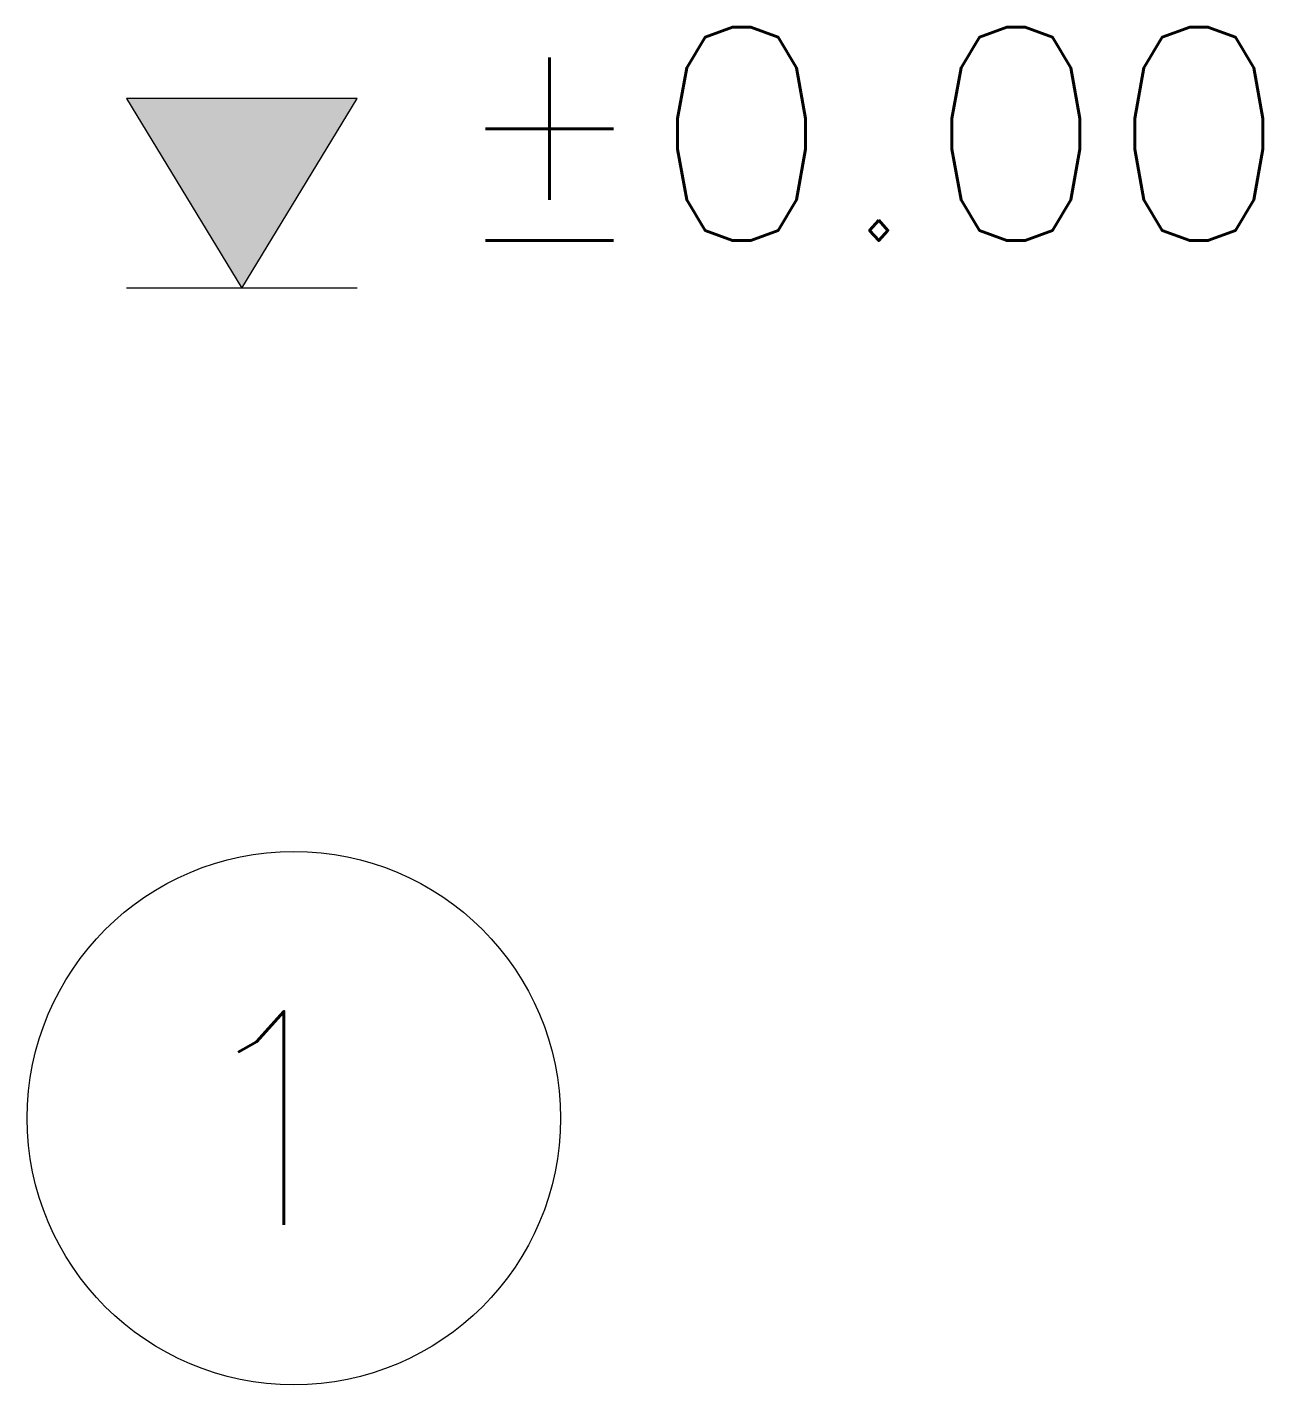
# Model space of a CAD drawing. Header units: millimetres. Extents: x -187664 to 435448, y -313239 to 299894.
# Drawn here: x -137899 to -136813, y 63265 to 64459 of the extents above; entities that cross this region are included whole.
import ezdxf
from ezdxf.enums import TextEntityAlignment as Align

# ---------------------------------------------------------------- set-up
doc = ezdxf.new("R2010")
doc.units = ezdxf.units.MM
doc.layers.add('Text', color=3, linetype='Continuous', lineweight=0)
doc.styles.add('RomanS', font='romans.shx', dxfattribs={"width": 0.8})

msp = doc.modelspace()

# ---------------------------------------------------------------- hatches: boundary and pattern name
msp.add_hatch(color=1).paths.add_polyline_path([(-137811.305, 64395.941), (-137709.911, 64229.215), (-137608.517, 64395.941)])

# ---------------------------------------------------------------- linework, layer by layer
at = {"color": 1}
for p, q in [((-137608.517, 64395.941), (-137811.305, 64395.941)), ((-137811.305, 64395.941), (-137709.911, 64229.215)), ((-137709.911, 64229.215), (-137608.517, 64395.941)), ((-137608.517, 64229.215), (-137811.305, 64229.215))]:
    msp.add_line(p, q, dxfattribs=at)
msp.add_circle((-137664.204, 63499.787), 234.375, dxfattribs=at)

# ---------------------------------------------------------------- texts
at = {"layer": 'Text', "color": 3, "style": 'RomanS'}
msp.add_attdef('%%P0.00', text='', height=187.5, dxfattribs=at).set_placement((-137527.845, 64214.76), align=Align.BOTTOM_LEFT)
msp.add_attdef('1', text='1', height=187.5, dxfattribs=at).set_placement((-137680.938, 63499.787), align=Align.MIDDLE_CENTER)

doc.saveas('drawing.dxf')
